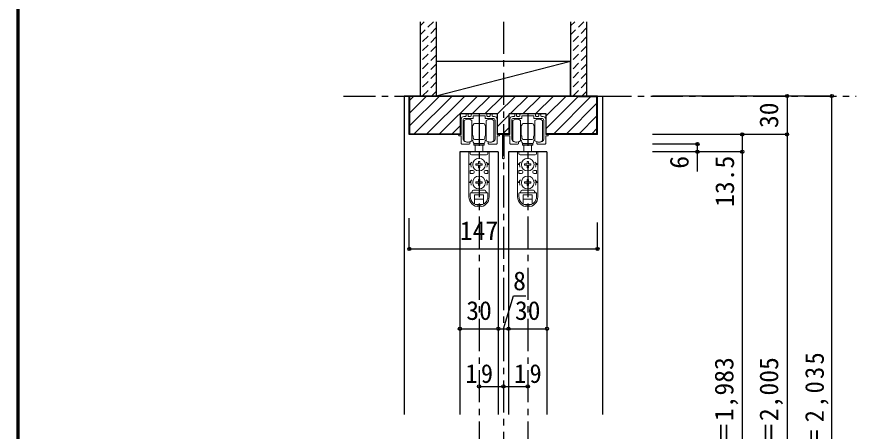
# Model space of a CAD drawing. Units: millimetres, scale not verified. Extents: x -973 to 977, y -718 to 696.
# Drawn here: x -973 to -318, y -322 to 1 of the extents above; entities that cross this region are included whole.
import ezdxf
from ezdxf.enums import TextEntityAlignment as Align

# ---------------------------------------------------------------- set-up
doc = ezdxf.new("R2010")
doc.units = ezdxf.units.MM
doc.header["$LTSCALE"] = 5
doc.header["$PDMODE"] = 32
doc.header["$PDSIZE"] = 2.5
doc.linetypes.add('CHAIN1', pattern=[8, 5, -1, 1, -1])
doc.linetypes.add('DASHED1', pattern=[1.8, 1.2, -0.6])
for name, color, linetype in [('0-1_通り芯', 4, 'CHAIN1'), ('0-2_柱', 7, 'Continuous'), ('0-3_仕上げ', 2, 'Continuous'), ('0-4_枠', 3, 'Continuous'), ('0-6_扉', 6, 'Continuous'), ('0-B_寸法', 7, 'Continuous'), ('0-C_ハッチ', 4, 'DASHED1'), ('F-1_枠', 6, 'Continuous')]:
    doc.layers.add(name, color=color, linetype=linetype)
doc.layers.add('0-7_金物', color=7, linetype='Continuous', lineweight=18)
doc.styles.add('ＭＳ ゴシック', font='')
doc.styles.get('ＭＳ ゴシック').set_extended_font_data('MS Gothic')

# ---------------------------------------------------------------- blocks, each defined once
blk = doc.blocks.new('戸車(上吊)')
at = {"layer": '0-7_金物'}
for p, q in [((-11.601, 12.792), (-11.601, 28.792)), ((-5.601, 28.792), (-5.601, 20.792)), ((-3.501, 26.292), (-0.001, 26.292)), ((3.499, 26.292), (-0.001, 26.292)), ((5.599, 28.792), (5.599, 20.792)), ((11.599, 12.792), (11.599, 28.792)), ((-5.601, 24.792), (-5.301, 24.792)), ((-5.601, 23.292), (-5.101, 23.292)), ((-5.601, 20.792), (-5.601, 12.792)), ((-5.101, 24.592), (-5.301, 24.792)), ((-5.301, 23.292), (-5.101, 23.492)), ((-5.101, 24.792), (-5.101, 20.792)), ((-5.001, 24.792), (-5.101, 24.792)), ((-5.101, 16.792), (-5.101, 20.792)), ((4.999, 24.792), (5.099, 24.792)), ((5.099, 24.792), (5.099, 20.792)), ((5.099, 24.592), (5.299, 24.792)), ((5.299, 23.292), (5.099, 23.492)), ((5.599, 23.292), (5.099, 23.292)), ((5.099, 16.792), (5.099, 20.792)), ((5.599, 24.792), (5.299, 24.792)), ((5.599, 20.792), (5.599, 12.792)), ((-5.601, 18.292), (-5.101, 18.292)), ((-5.601, 16.792), (-5.301, 16.792)), ((-5.101, 18.092), (-5.301, 18.292)), ((-5.101, 16.992), (-5.301, 16.792)), ((-5.001, 16.792), (-5.101, 16.792)), ((-4.501, 14.792), (-4.501, 16.292)), ((-3.501, 13.792), (-0.001, 13.792)), ((3.499, 13.792), (-0.001, 13.792)), ((4.499, 14.792), (4.499, 16.292)), ((4.999, 16.792), (5.099, 16.792)), ((5.099, 18.092), (5.299, 18.292)), ((5.599, 18.292), (5.099, 18.292)), ((5.099, 16.992), (5.299, 16.792)), ((5.599, 16.792), (5.299, 16.792)), ((-4.001, 10.492), (-4.001, 9.492)), ((3.999, 10.492), (-4.001, 10.492)), ((-4.001, 9.492), (3.999, 9.492)), ((-0.001, 10.792), (-3.501, 10.792)), ((-3.001, 10.792), (-3.001, 10.492)), ((-3.001, 4.292), (-3.001, 9.492)), ((-0.001, 10.792), (3.499, 10.792)), ((2.999, 10.792), (2.999, 10.492)), ((2.999, 9.492), (2.999, 4.292)), ((3.999, 10.492), (3.999, 9.492)), ((-7.9, 4.292), (-7.9, -30.608)), ((-7.857, 4.292), (7.943, 4.292)), ((-6.9, 4.292), (-6.9, 2.792)), ((-5.9, 1.792), (5.9, 1.792)), ((6.9, 4.292), (6.9, 2.792)), ((7.9, 4.292), (7.9, -30.608)), ((-5.657, -3.708), (-7.5, -5.708)), ((-6.4, -5.708), (-7.5, -5.708)), ((-0.52, -5.188), (-2.45, -5.222)), ((-2.45, -5.222), (-2.45, -6.194)), ((-0.52, -6.227), (-2.45, -6.194)), ((-0.52, -5.188), (-0.486, -3.258)), ((-0.52, -6.227), (-0.486, -8.158)), ((0.486, -3.258), (-0.486, -3.258)), ((0.52, -5.188), (0.486, -3.258)), ((0.52, -6.227), (0.486, -8.158)), ((0.52, -5.188), (2.45, -5.222)), ((0.52, -6.227), (2.45, -6.194)), ((2.45, -6.194), (2.45, -5.222)), ((5.657, -3.708), (7.5, -5.708)), ((6.4, -5.708), (7.5, -5.708)), ((-6.9, -10.208), (-6.9, -12.708)), ((-4.9, -10.208), (-6.9, -10.208)), ((-4.9, -12.708), (-6.9, -12.708)), ((-3.9, -11.208), (-3.9, -11.708)), ((-0.486, -8.158), (0.486, -8.158)), ((3.9, -11.208), (3.9, -11.708)), ((4.9, -10.208), (6.9, -10.208)), ((4.9, -12.708), (6.9, -12.708)), ((6.9, -10.208), (6.9, -12.708)), ((-5.657, -17.708), (-7.5, -19.708)), ((-0.52, -19.188), (-2.45, -19.222)), ((-2.45, -19.222), (-2.45, -20.194)), ((-0.52, -19.188), (-0.486, -17.258)), ((0.486, -17.258), (-0.486, -17.258)), ((0.52, -19.188), (0.486, -17.258)), ((0.52, -19.188), (2.45, -19.222)), ((2.45, -20.194), (2.45, -19.222)), ((5.657, -17.708), (7.5, -19.708)), ((-6.4, -19.708), (-7.5, -19.708)), ((-4.4, -25.708), (4.4, -25.708)), ((-0.52, -20.227), (-2.45, -20.194)), ((-0.52, -20.227), (-0.486, -22.158)), ((-0.486, -22.158), (0.486, -22.158)), ((0.52, -20.227), (0.486, -22.158)), ((0.52, -20.227), (2.45, -20.194)), ((6.4, -19.708), (7.5, -19.708)), ((-6.9, -30.608), (-6.9, -28.208)), ((-6.4, -27.708), (6.4, -27.708)), ((-3.5, -29.208), (3.5, -29.208)), ((-3.5, -36.554), (-3.5, -29.208)), ((-3.5, -32.708), (3.5, -32.708)), ((3.5, -36.554), (3.5, -29.208)), ((6.9, -30.608), (6.9, -28.208)), ((-3.028, -36.808), (3.028, -36.808))]:
    blk.add_line(p, q, dxfattribs=at)
for centre in [(0, -5.708), (0, -19.708)]:
    blk.add_circle(centre, 5, dxfattribs=at)
for centre, radius, start, end in [((-8.601, 24.792), 5, 53.1301, 126.8699), ((-3.501, 25.292), 1, 90, 180), ((3.499, 25.292), 1, 0, 90), ((8.599, 24.792), 5, 53.1301, 126.8699), ((-5.001, 25.292), 0.5, 270, 0), ((4.999, 25.292), 0.5, 180, 270), ((-6.501, 11.792), 2, 0, 63.25632), ((-5.001, 16.292), 0.5, 0, 90), ((-3.501, 14.792), 1, 180, 270), ((3.499, 14.792), 1, 270, 0), ((4.999, 16.292), 0.5, 90, 180), ((6.499, 11.792), 2, 116.74368, 180), ((-8.601, 16.792), 5, 233.1301, 306.8699), ((-3.501, 11.792), 1, 180, 270), ((3.499, 11.792), 1, 270, 0), ((8.599, 16.792), 5, 233.1301, 306.8699), ((-5.9, 2.792), 1, 180, 270), ((5.9, 2.792), 1, 270, 0), ((0, -5.708), 6.4, 167.82427, 198.20996), ((0, -5.708), 6.4, 341.79004, 12.17573), ((-4.9, -11.208), 1, 0, 90), ((-4.9, -11.708), 1, 270, 0), ((4.9, -11.208), 1, 90, 180), ((4.9, -11.708), 1, 180, 270), ((0, -19.708), 6.4, 167.82427, 198.20996), ((0, -19.708), 6.4, 341.79004, 12.17573), ((-4.4, -26.708), 1, 90, 180), ((4.4, -26.708), 1, 0, 90), ((0, -30.808), 7.9, 180, 0), ((-6.4, -28.208), 0.5, 90, 180), ((0, -30.608), 6.9, 180, 0), ((-6.4, -26.708), 1, 270, 0), ((6.4, -26.708), 1, 180, 270), ((6.4, -28.208), 0.5, 0, 90)]:
    blk.add_arc(centre, radius, start, end, dxfattribs=at)
blk = doc.blocks.new('レール金具(全般)')
at = {"layer": '0-7_金物'}
for p, q in [((-10.65, 6.888), (-12, 6.888)), ((-10.15, 8.388), (-10.15, 7.388)), ((-9.15, 8.888), (-9.65, 8.888)), ((-8.65, 7.388), (-8.65, 8.388)), ((-6.65, 6.888), (-8.15, 6.888)), ((-6.15, 8.388), (-6.15, 7.388)), ((5.65, 8.888), (-5.65, 8.888)), ((-4.65, 5.688), (-4.65, 7.088)), ((4.65, 7.088), (4.65, 5.688)), ((6.15, 7.388), (6.15, 8.388)), ((8.15, 6.888), (6.65, 6.888)), ((8.65, 8.388), (8.65, 7.388)), ((9.65, 8.888), (9.15, 8.888)), ((10.15, 7.388), (10.15, 8.388)), ((12, 6.888), (10.65, 6.888)), ((-12.5, -10.898), (-12.5, 3.888)), ((-11, 5.388), (-4.95, 5.388)), ((4.95, 5.388), (11, 5.388)), ((12.5, 3.888), (12.5, -10.898)), ((-13.5, -14.612), (-7.65, -14.612)), ((-7.15, -14.112), (-7.15, -13.224)), ((7.15, -13.224), (7.15, -14.112)), ((7.65, -14.612), (13.5, -14.612))]:
    blk.add_line(p, q, dxfattribs=at)
for points in [[(-4.35, 7.388), (-0.3, 7.388), (0, 7.688), (0.3, 7.388), (4.35, 7.388)], [(-14, 4.888), (-14, -7.112), (-15.4, -7.112)], [(15.4, -7.112), (14, -7.112), (14, 4.888)], [(-15.4, -8.312), (-14, -8.312), (-14, -14.112)], [(14, -14.112), (14, -8.312), (15.4, -8.312)]]:
    blk.add_lwpolyline(points, dxfattribs=at)
for centre, radius, start, end in [((-12, 4.888), 2, 90, 180), ((-10.65, 7.388), 0.5, 270, 0), ((-9.65, 8.388), 0.5, 90, 180), ((-9.15, 8.388), 0.5, 0, 90), ((-8.15, 7.388), 0.5, 180, 270), ((-6.65, 7.388), 0.5, 270, 0), ((-5.65, 8.388), 0.5, 90, 180), ((-4.35, 7.088), 0.3, 90, 180), ((4.35, 7.088), 0.3, 360, 90), ((5.65, 8.388), 0.5, 360, 90), ((6.65, 7.388), 0.5, 180, 270), ((8.15, 7.388), 0.5, 270, 360), ((9.15, 8.388), 0.5, 90, 180), ((9.65, 8.388), 0.5, 360, 90), ((10.65, 7.388), 0.5, 180, 270), ((12, 4.888), 2, 0, 90), ((-11, 3.888), 1.5, 90, 180), ((-4.95, 5.688), 0.3, 270, 360), ((4.95, 5.688), 0.3, 180, 270), ((11, 3.888), 1.5, 0, 90), ((-15.4, -7.712), 0.6, 90, 270), ((-12.2, -10.898), 0.3, 180, 192.08406), ((-10.538, -10.542), 2, 192.08406, 228.89829), ((-8.771, -8.112), 5, 231.94944, 269.54933), ((-8.85, -8.112), 5, 270.45826, 285.31651), ((-7.45, -13.224), 0.3, 360, 105.31651), ((7.45, -13.224), 0.3, 74.68349, 180), ((8.85, -8.112), 5, 254.68349, 269.54174), ((8.771, -8.112), 5, 270.45067, 308.05056), ((10.538, -10.542), 2, 311.10171, 347.91594), ((12.2, -10.898), 0.3, 347.91594, 0), ((15.4, -7.712), 0.6, 270, 90), ((-13.5, -14.112), 0.5, 180, 270), ((-7.65, -14.112), 0.5, 270, 0), ((7.65, -14.112), 0.5, 180, 270), ((13.5, -14.112), 0.5, 270, 0)]:
    blk.add_arc(centre, radius, start, end, dxfattribs=at)
blk = doc.blocks.new('レール金物(幕板付)')
at = {"layer": '0-7_金物'}
for p, q in [((-13.092, 7.847), (-11.742, 7.847)), ((-11.242, 8.347), (-11.242, 9.347)), ((-10.742, 9.847), (-10.242, 9.847)), ((-9.742, 9.347), (-9.742, 8.347)), ((-9.242, 7.847), (-7.742, 7.847)), ((-7.242, 8.347), (-7.242, 9.347)), ((-6.742, 9.847), (4.558, 9.847)), ((-5.742, 8.047), (-5.742, 6.647)), ((3.558, 6.647), (3.558, 8.047)), ((5.058, 9.347), (5.058, 8.347)), ((5.558, 7.847), (7.058, 7.847)), ((7.558, 8.347), (7.558, 9.347)), ((8.058, 9.847), (8.558, 9.847)), ((9.058, 9.347), (9.058, 8.347)), ((9.558, 7.847), (10.908, 7.847)), ((-13.592, 4.847), (-13.592, -9.939)), ((-6.042, 6.347), (-12.092, 6.347)), ((9.908, 6.347), (3.858, 6.347)), ((11.408, -9.939), (11.408, 4.847)), ((18.508, -6.353), (18.508, -24.553)), ((-8.242, -12.265), (-8.242, -13.153)), ((6.058, -13.153), (6.058, -12.265)), ((6.437, -11.975), (7.679, -12.153)), ((17.308, -24.553), (17.308, -7.553)), ((-8.742, -13.653), (-14.592, -13.653)), ((12.408, -13.653), (6.558, -13.653))]:
    blk.add_line(p, q, dxfattribs=at)
for points in [[(3.258, 8.347), (-0.792, 8.347), (-1.092, 8.647), (-1.392, 8.347), (-5.442, 8.347)], [(-16.492, -6.153), (-15.092, -6.153), (-15.092, 5.847)], [(12.908, 5.847), (12.908, -6.153), (18.308, -6.153)], [(-15.092, -13.153), (-15.092, -7.353), (-16.492, -7.353)], [(17.108, -7.353), (12.908, -7.353), (12.908, -13.153)]]:
    blk.add_lwpolyline(points, dxfattribs=at)
for centre, radius, start, end in [((-13.092, 5.847), 2, 90, 180), ((-11.742, 8.347), 0.5, 270, 0), ((-10.742, 9.347), 0.5, 90, 180), ((-10.242, 9.347), 0.5, 0, 90), ((-9.242, 8.347), 0.5, 180, 270), ((-7.742, 8.347), 0.5, 270, 0), ((-6.742, 9.347), 0.5, 90, 180), ((-6.042, 6.647), 0.3, 270, 360), ((-5.442, 8.047), 0.3, 90, 180), ((3.258, 8.047), 0.3, 360, 90), ((3.858, 6.647), 0.3, 180, 270), ((4.558, 9.347), 0.5, 360, 90), ((5.558, 8.347), 0.5, 180, 270), ((7.058, 8.347), 0.5, 270, 360), ((8.058, 9.347), 0.5, 90, 180), ((8.558, 9.347), 0.5, 360, 90), ((9.558, 8.347), 0.5, 180, 270), ((10.908, 5.847), 2, 0, 90), ((-12.092, 4.847), 1.5, 90, 180), ((9.908, 4.847), 1.5, 0, 90), ((-16.492, -6.753), 0.6, 90, 270), ((18.308, -6.353), 0.2, 0, 90), ((-13.292, -9.939), 0.3, 180, 192.08406), ((-11.63, -9.583), 2, 192.08406, 228.89829), ((-9.863, -7.153), 5, 231.94944, 270), ((-9.95, -7.112), 5.042, 270.99736, 285.28454), ((-8.542, -12.265), 0.3, 360, 105.31651), ((6.358, -12.265), 0.3, 74.68349, 180), ((7.679, -7.153), 5, 270, 308.05056), ((9.446, -9.583), 2, 311.10171, 347.91594), ((11.108, -9.939), 0.3, 347.91594, 0), ((17.108, -7.553), 0.2, 360, 90), ((-14.592, -13.153), 0.5, 180, 270), ((-8.742, -13.153), 0.5, 270, 0), ((6.558, -13.153), 0.5, 180, 270), ((12.408, -13.153), 0.5, 270, 360), ((17.908, -24.553), 0.6, 180, 0)]:
    blk.add_arc(centre, radius, start, end, dxfattribs=at)

msp = doc.modelspace()

# ---------------------------------------------------------------- linework, layer by layer
at = {"layer": '0-1_通り芯'}
for p, q in [((-593.347, -2.5), (-593.347, -583.081)), ((-718.347, -60.5), (-317.847, -60.5)), ((-612.347, -74.5), (-612.347, -555.5)), ((-574.347, -74.5), (-574.347, -555.5))]:
    msp.add_line(p, q, dxfattribs=at)
at = {"layer": '0-2_柱'}
msp.add_line((-540.847, -33.5), (-645.847, -60.5), dxfattribs=at)
msp.add_lwpolyline([(-645.847, -60.5), (-540.847, -60.5), (-540.847, -33.5), (-645.847, -33.5)], close=True, dxfattribs=at)
at = {"layer": '0-3_仕上げ'}
for p, q in [((-658.347, -2.5), (-658.347, -60.5)), ((-645.847, -2.5), (-645.847, -60.5)), ((-540.847, -2.5), (-540.847, -60.5)), ((-528.347, -2.5), (-528.347, -60.5)), ((-658.347, -60.5), (-645.847, -60.5)), ((-540.847, -60.5), (-528.347, -60.5))]:
    msp.add_line(p, q, dxfattribs=at)
at = {"layer": '0-4_枠', "color": 4}
for p, q in [((-666.847, -60.5), (-670.847, -60.5)), ((-670.847, -60.5), (-670.847, -309.078)), ((-519.847, -60.5), (-515.847, -60.5)), ((-515.847, -60.5), (-515.847, -309.078))]:
    msp.add_line(p, q, dxfattribs=at)
at = {"layer": '0-4_枠'}
for p, q in [((-666.847, -90.5), (-666.847, -60.5)), ((-519.847, -60.5), (-666.847, -60.5)), ((-666.347, -90), (-666.347, -61)), ((-651.847, -61), (-666.347, -61)), ((-651.847, -60.5), (-651.847, -61)), ((-534.847, -61), (-534.847, -60.5)), ((-534.847, -61), (-520.347, -61)), ((-520.347, -90), (-520.347, -61)), ((-519.847, -90.5), (-519.847, -60.5)), ((-626.747, -90.5), (-626.747, -74.5)), ((-597.947, -74.5), (-626.747, -74.5)), ((-597.947, -90.5), (-597.947, -74.5)), ((-588.747, -90.5), (-588.747, -74.5)), ((-559.947, -74.5), (-588.747, -74.5)), ((-559.947, -90.5), (-559.947, -74.5)), ((-626.747, -90.5), (-666.847, -90.5)), ((-666.347, -90), (-626.747, -90)), ((-588.747, -90), (-597.947, -90)), ((-588.747, -90.5), (-597.947, -90.5)), ((-520.347, -90), (-559.947, -90)), ((-519.847, -90.5), (-559.947, -90.5))]:
    msp.add_line(p, q, dxfattribs=at)
at = {"layer": '0-6_扉'}
for p, q in [((-597.347, -104), (-627.347, -104)), ((-627.347, -104), (-627.347, -309.078)), ((-597.347, -104), (-597.347, -309.078)), ((-559.347, -104), (-589.347, -104)), ((-589.347, -104), (-589.347, -309.078)), ((-559.347, -104), (-559.347, -309.078))]:
    msp.add_line(p, q, dxfattribs=at)
at = {"layer": '0-B_寸法', "color": 4}
for p, q in [((-336.847, -60.5), (-476.847, -60.5)), ((-371.847, -60.5), (-371.847, -555.5)), ((-336.847, -567.5), (-336.847, -60.5)), ((-371.847, -90.5), (-476.847, -90.5)), ((-406.847, -90.5), (-406.847, -555.5)), ((-441.847, -98), (-476.847, -98)), ((-441.847, -119.38), (-441.847, -98)), ((-406.847, -104), (-476.847, -104)), ((-666.847, -179.804), (-666.847, -155.746)), ((-519.847, -179.804), (-519.847, -159.246)), ((-666.847, -179.804), (-519.847, -179.804)), ((-627.347, -242.103), (-559.347, -242.103)), ((-612.347, -287.103), (-593.347, -287.103)), ((-593.347, -287.103), (-574.347, -287.103))]:
    msp.add_line(p, q, dxfattribs=at)
msp.add_lwpolyline([(-593.347, -242.103), (-585.551, -216.468), (-575.934, -216.468)], dxfattribs=at)
at = {"layer": '0-B_寸法'}
for p in [(-371.847, -60.5), (-336.847, -60.5), (-406.847, -90.5), (-371.847, -90.5), (-441.847, -98), (-441.847, -104), (-406.847, -104), (-666.847, -179.804), (-519.847, -179.804), (-627.347, -242.103), (-597.347, -242.103), (-589.347, -242.103), (-559.347, -242.103), (-612.347, -287.103), (-593.347, -287.103), (-574.347, -287.103)]:
    msp.add_point(p, dxfattribs=at)
at = {"layer": '0-C_ハッチ'}
for p, q in [((-655.136, -2.5), (-658.347, -5.711)), ((-648.065, -2.5), (-658.347, -12.782)), ((-537.636, -2.5), (-540.847, -5.711)), ((-530.565, -2.5), (-540.847, -12.782)), ((-645.847, -7.353), (-658.347, -19.853)), ((-528.347, -7.353), (-540.847, -19.853)), ((-645.847, -14.424), (-658.347, -26.924)), ((-528.347, -14.424), (-540.847, -26.924)), ((-645.847, -21.495), (-658.347, -33.995)), ((-528.347, -21.495), (-540.847, -33.995)), ((-645.847, -28.566), (-658.347, -41.066)), ((-528.347, -28.566), (-540.847, -41.066)), ((-645.847, -35.637), (-658.347, -48.137)), ((-528.347, -35.637), (-540.847, -48.137)), ((-645.847, -42.709), (-658.347, -55.209)), ((-528.347, -42.709), (-540.847, -55.209)), ((-645.847, -49.78), (-656.567, -60.5)), ((-528.347, -49.78), (-539.067, -60.5)), ((-645.847, -56.851), (-649.496, -60.5)), ((-528.347, -56.851), (-531.996, -60.5))]:
    msp.add_line(p, q, dxfattribs=at)
at = {"layer": '0-C_ハッチ', "linetype": 'Continuous'}
for p, q in [((-666.347, -83.472), (-643.375, -60.5)), ((-666.347, -63.673), (-663.674, -61)), ((-666.347, -73.573), (-653.774, -61)), ((-662.975, -90), (-633.475, -60.5)), ((-653.076, -90), (-623.576, -60.5)), ((-643.176, -90), (-613.676, -60.5)), ((-617.777, -74.5), (-603.777, -60.5)), ((-607.877, -74.5), (-593.877, -60.5)), ((-597.978, -74.5), (-583.978, -60.5)), ((-588.078, -74.5), (-574.078, -60.5)), ((-578.179, -74.5), (-564.179, -60.5)), ((-568.279, -74.5), (-554.279, -60.5)), ((-559.947, -76.067), (-544.38, -60.5)), ((-559.947, -85.967), (-534.847, -60.867)), ((-525.081, -61), (-554.081, -90)), ((-544.181, -90), (-520.347, -66.166)), ((-597.947, -84.369), (-588.747, -75.169)), ((-534.282, -90), (-520.347, -76.065)), ((-626.747, -83.47), (-633.277, -90)), ((-593.679, -90), (-588.747, -85.068)), ((-524.382, -90), (-520.347, -85.965))]:
    msp.add_line(p, q, dxfattribs=at)
at = {"layer": 'F-1_枠'}
for p, q in [((-973.347, 695.833), (-973.347, -700.833)), ((-972.514, 695.833), (-972.514, -700.833)), ((-971.68, 695.833), (-971.68, -700.833))]:
    msp.add_line(p, q, dxfattribs=at)

# ---------------------------------------------------------------- block references
at = {"layer": '0-7_金物'}
for name, p in [('レール金具(全般)', (-612.347, -83.388)), ('戸車(上吊)', (-612.346, -108.292)), ('戸車(上吊)', (-574.346, -108.292))]:
    msp.add_blockref(name, p, dxfattribs=at)
at = {"layer": '0-7_金物', "xscale": -1}
msp.add_blockref('レール金物(幕板付)', (-575.439, -84.347), dxfattribs=at)

# ---------------------------------------------------------------- texts
at = {"layer": '0-B_寸法', "style": 'ＭＳ ゴシック'}
for s, p in [('30', (-374.347, -85.5)), ('6', (-444.347, -117.227)), ('13.5', (-408.847, -147)), ('ＤＨ＝1,983', (-409.347, -374.167)), ('枠内＝2,005', (-374.347, -374.167))]:
    msp.add_text(s, height=14.66, rotation=90, dxfattribs=at).set_placement(p, align=Align.BOTTOM_LEFT)
for s, p in [('147', (-627.347, -177.304)), ('8', (-585.743, -216.468)), ('30', (-622.347, -239.603)), ('30', (-584.347, -239.603))]:
    msp.add_text(s, height=14.66, dxfattribs=at).set_placement(p, align=Align.BOTTOM_LEFT)
at = {"layer": '0-B_寸法', "insert": (-339.347, -382.917), "char_height": 14.66, "attachment_point": 7, "rotation": 90, "style": 'ＭＳ ゴシック'}
msp.add_mtext('\\T1.19;\\W0.95;枠外＝2,035', dxfattribs=at)
at = {"layer": '0-B_寸法', "char_height": 14.66, "attachment_point": 7, "style": 'ＭＳ ゴシック'}
for insert in [(-622.972, -284.603), (-584.972, -284.603)]:
    msp.add_mtext('\\T1.27;\\W0.95;19', dxfattribs=dict(at, insert=insert))

doc.saveas('drawing.dxf')
